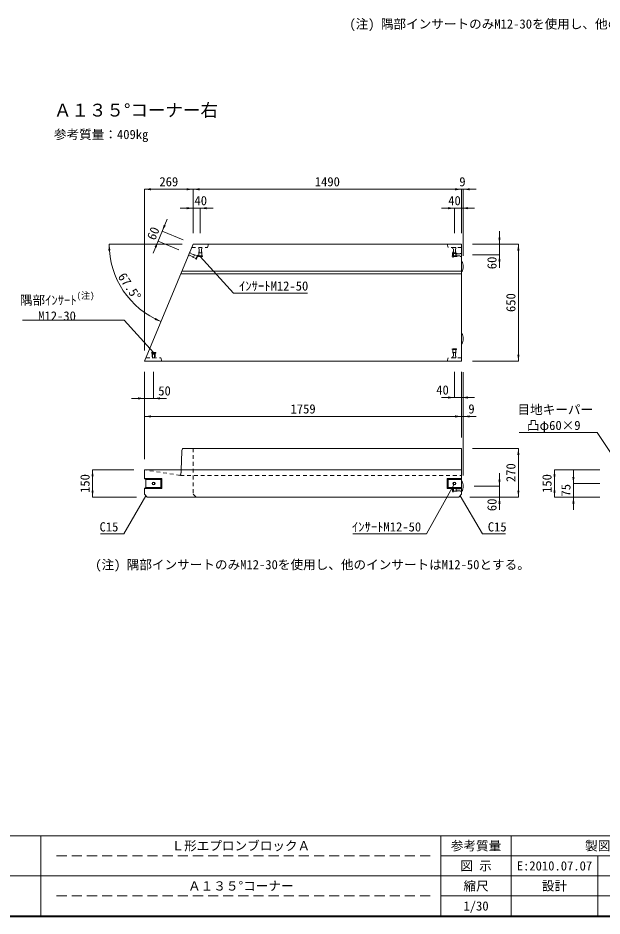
# Model space of a CAD drawing. Units: millimetres at full size. Extents: x 15766 to 83153, y 33859 to 66135.
# Drawn here: x 39897 to 43138, y 53111 to 58094 of the extents above; entities that cross this region are included whole.
import ezdxf
from ezdxf.enums import TextEntityAlignment as Align

# ---------------------------------------------------------------- set-up
doc = ezdxf.new("R2010")
doc.units = ezdxf.units.MM
doc.header["$LTSCALE"] = 28
doc.linetypes.add('USER1', pattern=[3, 2, -1])
doc.linetypes.add('USER2', pattern=[1.35, 0.75, -0.6])
for name, color, linetype, lineweight in [('インサート', 3, 'USER2', 5), ('図枠', 7, 'Continuous', 5), ('寸法線', 7, 'Continuous', 13), ('引出線', 4, 'Continuous', 13), ('文字', 7, 'Continuous', 13), ('本体', 2, 'Continuous', 13)]:
    doc.layers.add(name, color=color, linetype=linetype, lineweight=lineweight)
doc.styles.add('ＭＳ ゴシック', font='')
doc.styles.get('ＭＳ ゴシック').set_extended_font_data('MS Gothic')

# ---------------------------------------------------------------- blocks, each defined once
blk = doc.blocks.new('filled_arrow')
at = {"color": 0, "linetype": 'Continuous', "lineweight": -2}
blk.add_solid([(7.5, 1.25), (0, 0), (7.5, -1.25)], dxfattribs=at)

msp = doc.modelspace()

# ---------------------------------------------------------------- linework, layer by layer
at = {"layer": 'インサート'}
for p, q in [((40900.77, 56774.67), (40900.77, 56820.67)), ((40917.27, 56820.67), (40900.77, 56820.67)), ((40903.02, 56790.67), (40903.02, 56820.67)), ((40915.02, 56790.67), (40915.02, 56820.67)), ((40917.27, 56774.67), (40917.27, 56820.67)), ((42310.77, 56774.67), (42310.77, 56820.67)), ((42327.27, 56820.67), (42310.77, 56820.67)), ((42313.02, 56790.67), (42313.02, 56820.67)), ((42325.02, 56790.67), (42325.02, 56820.67)), ((42327.27, 56774.67), (42327.27, 56820.67)), ((40849.22, 56791.86), (40842.9, 56776.61)), ((40885.4, 56759.01), (40842.9, 56776.61)), ((40871.48, 56767.21), (40843.76, 56778.69)), ((40876.07, 56778.3), (40848.36, 56789.78)), ((40891.71, 56774.25), (40849.22, 56791.86)), ((40876.07, 56778.3), (40871.48, 56767.21)), ((40893.15, 56777.72), (40883.97, 56755.55)), ((40896.85, 56776.19), (40887.66, 56754.01)), ((40896.85, 56776.19), (40893.15, 56777.72)), ((40897.02, 56770.67), (40897.02, 56774.67)), ((40921.02, 56774.67), (40897.02, 56774.67)), ((40921.02, 56770.67), (40897.02, 56770.67)), ((40915.02, 56790.67), (40903.02, 56790.67)), ((40921.02, 56770.67), (40921.02, 56774.67)), ((42307.02, 56770.67), (42307.02, 56774.67)), ((42331.02, 56774.67), (42307.02, 56774.67)), ((42331.02, 56770.67), (42307.02, 56770.67)), ((42309.02, 56791.67), (42313.02, 56791.67)), ((42309.02, 56791.67), (42309.02, 56767.67)), ((42309.02, 56767.67), (42313.02, 56767.67)), ((42313.02, 56791.67), (42313.02, 56767.67)), ((42325.02, 56790.67), (42313.02, 56790.67)), ((42313.02, 56787.92), (42359.02, 56787.92)), ((42313.02, 56771.42), (42359.02, 56771.42)), ((42329.02, 56785.67), (42359.02, 56785.67)), ((42329.02, 56785.67), (42329.02, 56773.67)), ((42329.02, 56773.67), (42359.02, 56773.67)), ((42331.02, 56770.67), (42331.02, 56774.67)), ((42359.02, 56787.92), (42359.02, 56771.42)), ((40887.66, 56754.01), (40883.97, 56755.55)), ((40637.78, 56238.67), (40637.78, 56234.67)), ((40661.78, 56238.67), (40637.78, 56238.67)), ((40661.78, 56234.67), (40637.78, 56234.67)), ((40641.53, 56234.67), (40641.53, 56208.67)), ((40643.78, 56228.67), (40643.78, 56208.67)), ((40655.78, 56228.67), (40643.78, 56228.67)), ((40655.78, 56228.67), (40655.78, 56208.67)), ((40658.03, 56234.67), (40658.03, 56208.67)), ((40661.78, 56238.67), (40661.78, 56234.67)), ((42307.02, 56258.67), (42307.02, 56254.67)), ((42331.02, 56258.67), (42307.02, 56258.67)), ((42331.02, 56254.67), (42307.02, 56254.67)), ((42310.77, 56254.67), (42310.77, 56208.67)), ((42313.02, 56238.67), (42313.02, 56208.67)), ((42325.02, 56238.67), (42313.02, 56238.67)), ((42325.02, 56238.67), (42325.02, 56208.67)), ((42327.27, 56254.67), (42327.27, 56208.67)), ((42331.02, 56258.67), (42331.02, 56254.67)), ((40658.03, 56208.67), (40641.53, 56208.67)), ((42327.27, 56208.67), (42310.77, 56208.67)), ((42309.02, 55487.88), (42313.02, 55487.88)), ((42309.02, 55487.88), (42309.02, 55463.88)), ((42313.02, 55487.88), (42313.02, 55463.88)), ((42313.02, 55484.13), (42359.02, 55484.13)), ((42313.02, 55467.63), (42359.02, 55467.63)), ((42329.02, 55481.88), (42359.02, 55481.88)), ((42329.02, 55481.88), (42329.02, 55469.88)), ((42329.02, 55469.88), (42359.02, 55469.88)), ((42359.02, 55484.13), (42359.02, 55467.63)), ((42309.02, 55463.88), (42313.02, 55463.88))]:
    msp.add_line(p, q, dxfattribs=at)
at = {"layer": 'インサート', "linetype": 'Continuous'}
for centre, radius in [((40649.78, 55510.88), 8.25), ((40649.78, 55510.88), 6), ((42319.02, 55510.88), 8.25), ((42319.02, 55510.88), 6)]:
    msp.add_circle(centre, radius, dxfattribs=at)
at = {"layer": '図枠', "lineweight": 13}
for p, q in [((44944.1, 53556.23), (39544.1, 53556.23)), ((40024.1, 53110.73), (40024.1, 53556.23)), ((42244.1, 53110.73), (42244.1, 53556.23)), ((42634.1, 53110.73), (42634.1, 53556.23)), ((43594.1, 53444.85), (42244.1, 53444.85)), ((43114.1, 53110.73), (43114.1, 53444.85)), ((43594.1, 53333.48), (39544.1, 53333.48)), ((43594.1, 53222.1), (42244.1, 53222.1))]:
    msp.add_line(p, q, dxfattribs=at)
at = {"layer": '図枠', "linetype": 'USER1', "lineweight": 9}
for p, q in [((42184.1, 53444.85), (40084.1, 53444.85)), ((42184.1, 53222.1), (40084.1, 53222.1))]:
    msp.add_line(p, q, dxfattribs=at)
at = {"layer": '図枠', "lineweight": 40}
msp.add_line((39544.1, 53110.73), (44944.1, 53110.73), dxfattribs=at)
at = {"layer": '寸法線'}
for p, q in [((40869.02, 57143.61), (40599.78, 57143.61)), ((40599.78, 56249.67), (40599.78, 57143.61)), ((42359.02, 57143.61), (40869.02, 57143.61)), ((40869.02, 56899.67), (40869.02, 57143.61)), ((40869.02, 56899.67), (40869.02, 57143.61)), ((42287.02, 57143.61), (42440.02, 57143.61)), ((42359.02, 56899.67), (42359.02, 57143.61)), ((42359.02, 56899.67), (42359.02, 57143.61)), ((42368.02, 56774.67), (42368.02, 57143.61)), ((40981.02, 57038.61), (40797.02, 57038.61)), ((40869.02, 56899.67), (40869.02, 57038.61)), ((40909.02, 56899.67), (40909.02, 57038.61)), ((42431.02, 57038.61), (42247.02, 57038.61)), ((42319.02, 56899.67), (42319.02, 57038.61)), ((42359.02, 56899.67), (42359.02, 57038.61)), ((40647.28, 56788.64), (40725.34, 56977.11)), ((42568.98, 56707.67), (42568.98, 56911.67)), ((40813.59, 56862.63), (40697.79, 56910.59)), ((40809.02, 56839.67), (40403.21, 56839.67)), ((40790.63, 56807.2), (40674.83, 56855.16)), ((42419.02, 56839.67), (42568.98, 56839.67)), ((42419.02, 56839.67), (42673.98, 56839.67)), ((42673.98, 56189.67), (42673.98, 56839.67)), ((42419.02, 56779.67), (42568.98, 56779.67)), ((42419.02, 56189.67), (42673.98, 56189.67)), ((40599.78, 56129.67), (40599.78, 55982.95)), ((40599.78, 55645.88), (40599.78, 56128.95)), ((40649.78, 56129.67), (40649.78, 55982.95)), ((42319.02, 56129.67), (42319.02, 55987.95)), ((42359.02, 56129.67), (42359.02, 55987.95)), ((42359.02, 55765.88), (42359.02, 56128.95)), ((42359.02, 55765.88), (42359.02, 56128.95)), ((42368.02, 55555.88), (42368.02, 56128.95)), ((40721.78, 55982.95), (40527.78, 55982.95)), ((42431.02, 55987.95), (42247.02, 55987.95)), ((42359.02, 55882.95), (40599.78, 55882.95)), ((42287.02, 55882.95), (42440.02, 55882.95)), ((42419.02, 55705.88), (42673.98, 55705.88)), ((42673.98, 55435.88), (42673.98, 55705.88)), ((40311.26, 55435.88), (40311.26, 55585.88)), ((40539.78, 55585.88), (40311.26, 55585.88)), ((42568.98, 55567.88), (42568.98, 55363.88)), ((42874.27, 55435.88), (42874.27, 55585.88)), ((43126.24, 55585.88), (42874.27, 55585.88)), ((42979.27, 55582.88), (42979.27, 55363.88)), ((42428.02, 55495.88), (42568.98, 55495.88)), ((43126.24, 55510.88), (42979.27, 55510.88)), ((40554.78, 55435.88), (40311.26, 55435.88)), ((42404.02, 55435.88), (42568.98, 55435.88)), ((42404.02, 55435.88), (42673.98, 55435.88)), ((43126.24, 55435.88), (42874.27, 55435.88)), ((43126.24, 55435.88), (42979.27, 55435.88))]:
    msp.add_line(p, q, dxfattribs=at)
msp.add_arc((40869.02, 56839.67), 465.81, 180, 247.5, dxfattribs=at)
at = {"layer": '引出線'}
for points in [[(40909.02, 56770.67), (41094.17, 56567.68), (41503.81, 56567.68)], [(40649.78, 56238.67), (40487.51, 56416.54), (40337.51, 56416.54), (39921.81, 56416.54)], [(43294.45, 55520.74), (43110.2, 55793.62), (42677.53, 55793.62)], [(42315.03, 55503.65), (42164.53, 55231.12), (41754.88, 55231.12)], [(40607.28, 55443.38), (40484.74, 55231.12), (40356.33, 55231.12)], [(42351.52, 55443.38), (42474.07, 55231.12), (42602.47, 55231.12)]]:
    msp.add_lwpolyline(points, dxfattribs=at)
at = {"layer": '本体'}
for p, q in [((40869.02, 56839.67), (40599.78, 56189.67)), ((42359.02, 56839.67), (40869.02, 56839.67)), ((42359.02, 56189.67), (42359.02, 56839.67)), ((42359.02, 56189.67), (40599.78, 56189.67)), ((40806.89, 55687.93), (40802.82, 55585.88)), ((42359.02, 55705.88), (40815.17, 55705.88)), ((42359.02, 55705.88), (42359.02, 55450.88)), ((42359.02, 55585.88), (40599.78, 55585.88)), ((40599.78, 55585.88), (40599.78, 55538.38)), ((40607.65, 55533.38), (40599.78, 55538.38)), ((40607.65, 55533.38), (40607.65, 55488.38)), ((40607.65, 55488.38), (40599.78, 55483.38)), ((40599.78, 55483.38), (40599.78, 55450.88)), ((40599.78, 55450.88), (40614.78, 55435.88)), ((42344.02, 55435.88), (40614.78, 55435.88)), ((42359.02, 55450.88), (42344.02, 55435.88))]:
    msp.add_line(p, q, dxfattribs=at)
at = {"layer": '本体', "linetype": 'USER2', "lineweight": 9}
for p, q in [((40861.15, 56820.67), (40949.02, 56820.67)), ((40949.02, 56820.67), (40954.02, 56839.67)), ((42284.02, 56820.67), (42279.02, 56839.67)), ((42359.02, 56820.67), (42284.02, 56820.67)), ((40607.65, 56208.67), (40689.78, 56208.67)), ((40689.78, 56208.67), (40694.78, 56189.67)), ((42284.02, 56208.67), (42279.02, 56189.67)), ((42359.02, 56208.67), (42284.02, 56208.67)), ((40869.02, 55705.88), (40869.02, 55450.88)), ((40798.6, 55556.19), (40599.78, 55585.88)), ((40802.82, 55585.88), (40802.36, 55574.44)), ((40798.6, 55556.19), (42359.02, 55556.19)), ((40869.02, 55450.88), (40884.02, 55435.88))]:
    msp.add_line(p, q, dxfattribs=at)
at = {"layer": '本体', "lineweight": 9}
for p, q in [((42359.02, 56674.67), (40800.67, 56674.67)), ((42359.02, 56689.67), (40806.89, 56689.67))]:
    msp.add_line(p, q, dxfattribs=at)
at = {"layer": '本体', "lineweight": 5}
for p, q in [((40694.78, 55538.38), (40599.78, 55538.38)), ((40689.78, 55533.38), (40607.65, 55533.38)), ((40694.78, 55538.38), (40689.78, 55533.38)), ((40689.78, 55533.38), (40689.78, 55488.38)), ((40694.78, 55538.38), (40694.78, 55483.38)), ((42279.02, 55538.38), (42359.02, 55538.38)), ((42279.02, 55538.38), (42279.02, 55483.38)), ((42279.02, 55538.38), (42284.02, 55533.38)), ((42284.02, 55533.38), (42359.02, 55533.38)), ((42284.02, 55533.38), (42284.02, 55488.38)), ((40694.78, 55483.38), (40599.78, 55483.38)), ((40689.78, 55488.38), (40607.65, 55488.38)), ((40689.78, 55488.38), (40694.78, 55483.38)), ((42284.02, 55488.38), (42279.02, 55483.38)), ((42279.02, 55483.38), (42359.02, 55483.38)), ((42284.02, 55488.38), (42359.02, 55488.38))]:
    msp.add_line(p, q, dxfattribs=at)
at = {"layer": '本体'}
for centre in [(42313.52, 56714.67), (42313.52, 56314.67), (42313.52, 55495.88)]:
    msp.add_arc(centre, 54.5, 326.60151, 33.39849, dxfattribs=at)
msp.add_open_spline([(40815.17, 55705.88), (40814.39, 55705.81), (40813.61, 55705.73), (40812.91, 55705.56), (40807.21, 55704.16), (40807.05, 55696.05), (40806.89, 55687.93)], degree=3, knots=[0, 0, 0, 0, 1, 1, 1, 2, 2, 2, 2], dxfattribs=at)
at = {"layer": '本体', "linetype": 'USER2', "lineweight": 9}
msp.add_open_spline([(40802.36, 55574.44), (40802.15, 55571.18), (40801.95, 55567.91), (40801.21, 55564.52), (40800.73, 55562.28), (40800.01, 55559.99), (40798.38, 55558.56), (40797.68, 55557.95), (40796.81, 55557.49), (40795.91, 55557.17), (40795.61, 55557.07), (40795.31, 55556.97), (40795, 55556.93), (40794.82, 55556.9), (40794.64, 55556.88), (40794.47, 55556.88), (40794.16, 55556.88), (40793.85, 55556.91), (40793.54, 55556.94)], degree=3, knots=[0, 0, 0, 0, 1, 1, 1, 2, 2, 2, 3, 3, 3, 4, 4, 4, 5, 5, 5, 6, 6, 6, 6], dxfattribs=at)

# ---------------------------------------------------------------- block references
at = {"layer": '寸法線', "xscale": 4.8, "yscale": 4.8}
for p in [(40599.78, 57143.61), (40869.02, 57143.61), (42368.02, 57143.61), (40909.02, 57038.61), (42359.02, 57038.61), (40649.78, 55982.95), (42359.02, 55987.95), (40599.78, 55882.95), (42368.02, 55882.95)]:
    msp.add_blockref('filled_arrow', p, dxfattribs=at)
for p, rotation in [((40869.02, 57143.61), 180), ((42359.02, 57143.61), 180), ((42359.02, 57143.61), 180), ((40869.02, 57038.61), 180), ((42319.02, 57038.61), 180), ((40697.79, 56910.59), 67.5), ((42568.98, 56839.67), 90), ((40403.21, 56839.67), 272.2), ((40674.83, 56855.16), 247.5), ((42673.98, 56839.67), 270), ((42568.98, 56779.67), 270), ((40690.76, 56409.31), 155.3), ((42673.98, 56189.67), 90), ((40599.78, 55982.95), 180), ((42319.02, 55987.95), 180), ((42359.02, 55882.95), 180), ((42359.02, 55882.95), 180), ((42673.98, 55705.88), 270), ((40311.26, 55585.88), 270), ((42874.27, 55585.88), 270), ((42568.98, 55495.88), 90), ((42979.27, 55510.88), 90), ((40311.26, 55435.88), 90), ((42673.98, 55435.88), 90), ((42874.27, 55435.88), 90), ((42568.98, 55435.88), 270), ((42979.27, 55435.88), 270)]:
    msp.add_blockref('filled_arrow', p, dxfattribs=dict(at, rotation=rotation))
at = {"layer": '引出線', "xscale": 0.16, "yscale": 0.16}
for p, rotation in [((40909.02, 56770.67), 312.4), ((40649.78, 56238.67), 132.4), ((42315.03, 55503.65), 241.1), ((40607.28, 55443.38), 240), ((42351.52, 55443.38), 300)]:
    msp.add_blockref('filled_arrow', p, dxfattribs=dict(at, rotation=rotation))

# ---------------------------------------------------------------- texts
at = {"layer": '図枠', "style": 'ＭＳ ゴシック'}
for s, p in [('Ｌ形エプロンブロックＡ', (41134.1, 53500.54)), ('参考質量', (42439.1, 53500.54)), ('製図', (43114.1, 53500.54)), ('図 示', (42439.1, 53389.17)), ('E:2010.07.07', (42874.1, 53389.17)), ('Ａ１３５°コーナー', (41134.1, 53277.79)), ('縮尺', (42439.1, 53277.79)), ('設計', (42874.1, 53277.79)), ('1/30', (42439.1, 53166.42))]:
    msp.add_text(s, height=51.27, dxfattribs=at).set_placement(p, align=Align.MIDDLE_CENTER)
at = {"layer": '寸法線', "style": 'ＭＳ ゴシック'}
for s, p in [('269', (40734.4, 57185.61)), ('1490', (41614.02, 57185.61)), ('9', (42363.52, 57185.61)), ('40', (40911.5, 57080.61)), ('40', (42319.39, 57080.61)), ('50', (40710.73, 56024.95)), ('40', (42253.06, 56029.95)), ('1759', (41479.4, 55924.95)), ('9', (42413.77, 55924.95))]:
    msp.add_text(s, height=51.27, dxfattribs=at).set_placement(p, align=Align.MIDDLE_CENTER)
for s, rotation, p in [('60', 67.5, (40647.51, 56898.95)), ('60', 90, (42526.98, 56734.82)), ('67.5°', 303.75, (40516.63, 56604.21)), ('650', 90, (42631.98, 56514.67)), ('270', 90, (42631.98, 55570.88)), ('150', 90, (40269.26, 55510.88)), ('150', 90, (42832.27, 55510.88)), ('75', 90, (42937.27, 55473.38)), ('60', 90, (42526.98, 55392.54))]:
    msp.add_text(s, height=51.27, rotation=rotation, dxfattribs=at).set_placement(p, align=Align.MIDDLE_CENTER)
at = {"layer": '引出線', "style": 'ＭＳ ゴシック'}
for s, p in [('ｲﾝｻｰﾄM12-50', (41124.17, 56632.48)), ('C15', (42504.07, 55295.92))]:
    msp.add_text(s, height=51.27, dxfattribs=at).set_placement(p, align=Align.TOP_LEFT)
for s, height, p in [('(注)', 35.89, (40223.05, 56525.13)), ('隅部ｲﾝｻｰﾄ', 51.27, (39908.37, 56487.33)), ('M12-30', 51.27, (40009.77, 56399.58)), ('目地キーパー', 51.27, (42669.07, 55880.13)), ('凸φ60×9', 51.27, (42721.52, 55792.38))]:
    msp.add_text(s, height=height, dxfattribs=at).set_placement(p, align=Align.BOTTOM_LEFT)
for s, p in [('C15', (40454.74, 55295.92)), ('ｲﾝｻｰﾄM12-50', (42134.53, 55295.92))]:
    msp.add_text(s, height=51.27, dxfattribs=at).set_placement(p, align=Align.TOP_RIGHT)
at = {"layer": '文字', "style": 'ＭＳ ゴシック'}
for p in [(41736.28, 58019.91), (40326.28, 55019.76)]:
    msp.add_text('(注) 隅部インサートのみM12-30を使用し、他のインサートはM12-50とする。', height=51.27, dxfattribs=at).set_placement(p, align=Align.BOTTOM_LEFT)
for s, height, p in [('Ａ１３５°コーナー右', 71.21, (40097.1, 57618.35)), ('参考質量：409kg', 51.27, (40097.1, 57473.49))]:
    msp.add_text(s, height=height, dxfattribs=at).set_placement(p, align=Align.TOP_LEFT)

doc.saveas('drawing.dxf')
